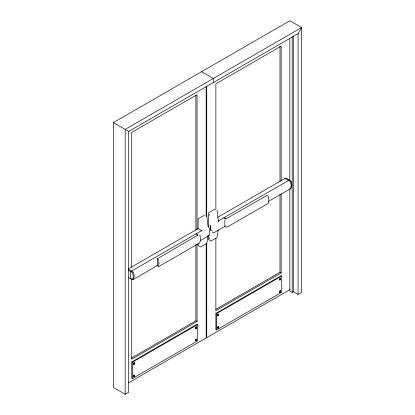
<?xml version="1.0" encoding="UTF-8"?>
<svg xmlns="http://www.w3.org/2000/svg" width="415" height="415" viewBox="0 0 415 415"><rect width="100%" height="100%" fill="white"/><g stroke="black" fill="none" stroke-linecap="round" stroke-linejoin="round"><path stroke-width="0.62" d="M224.847 220.137L224.852 226.694M195.849 340.072L196.243 340.134A3.315 1.914 0 0 0 196.461 340.01M206.924 243.268L207.91 235.689M218.202 229.749L217.112 237.489L210.934 241.022L208.423 239.579L208.413 235.616M268.396 203.008L268.842 199.963L268.396 196.404L266.964 195.579M218.243 327.212L218.057 327.56M291.247 188.218L291.823 185.085L291.247 181.282L289.016 179.996M157.046 258.939L197.561 235.31M280.275 279.113L279.741 279.601L280.224 279.451A3.315 1.914 0 0 0 280.441 279.331C281.847 278.164 278.123 280.358 280.452 279.16A3.315 1.914 0 0 1 280.229 279.295L280.213 279.3M134.237 375.808L133.713 376.26L134.201 376.115A3.315 1.914 0 0 0 134.413 375.99C135.783 374.787 132.084 377.048 134.424 375.824A3.315 1.914 0 0 1 134.201 375.954L134.185 375.959M209.591 215.063L209.445 214.648M209.591 238.309L209.419 237.862M125.164 394.25L125.164 129.402L301.596 27.54L301.596 292.388L298.069 294.427L298.069 33.651L301.596 27.54L289.836 20.75L113.404 122.612L113.404 387.46L125.164 394.25L128.692 392.211L128.692 131.441L113.404 122.612M133.9 363.317L133.988 363.748M280.208 291.615L279.928 291.797M217.911 314.793L218.186 314.7M218.057 315.208L218.238 314.793M196.093 340.248L196.119 339.703M196.471 339.999C197.265 339.283 194.962 340.824 196.243 340.29A3.315 1.914 0 0 0 196.461 340.17L196.715 339.729L195.922 340.248M225.008 218.757L226.367 218.679L266.881 195.527M209.674 227.991L209.762 235.092L200.134 240.659M128.692 131.441L298.069 33.651M128.282 268.915L198.121 228.592L201.296 230.429A1.115 0.643 60 0 1 201.586 231.051M217.585 217.356L285.748 178.004L288.923 179.835L289.214 180.463M131.405 271.161L201.628 230.621C202.499 230.501 201.815 231.243 201.628 230.621M218.3 220.993L218.498 221.309L218.3 220.993L288.622 180.421M212.148 230.206L211.168 230.771L210.389 230.035L210.369 225.553L210.369 229.173M224.961 226.32L213.756 232.794L212.309 232.021M133.464 279.357L157.425 265.522M268.246 201.54L290.536 188.669M158.831 266.529L199.719 242.91L200.549 239.263L199.89 234.812M268.23 203.366L227.41 226.932L225.106 226.995M206.82 243.434L200.642 246.961L198.168 245.576L198.121 243.501M131.124 358.212L195.87 320.831L197.047 321.511L197.047 244.394M215.805 309.32L279.995 272.266L281.168 272.945L281.168 193.883M197.047 321.511L131.742 359.214L131.742 278.854M281.168 272.945L215.867 310.648L215.867 238.065M131.742 361.932L197.047 324.229L197.633 324.566L197.633 340.865L132.328 378.568L131.742 378.231L131.742 361.932L132.328 362.269L197.633 324.566M215.867 313.361L281.168 275.659L281.759 276.001L281.759 292.295L216.454 329.998L215.867 329.66L215.867 313.361L216.454 313.704L281.759 276.001M128.479 382.827L206.162 337.981L206.162 243.527M290.023 289.566L206.748 337.639L206.748 243.19M289.836 188.768L289.836 291.029L292.186 292.388L293.363 291.709L298.069 294.427M134.076 375.528L133.931 376.109M197.602 234.579L197.556 235.264M280.135 278.859L279.985 279.445M280.135 291.211L279.835 291.683M217.859 327.585L218.181 327.466A3.315 1.914 0 0 0 218.394 327.342C219.234 326.579 216.889 328.177 218.181 327.627A3.315 1.914 0 0 0 218.394 327.502C219.322 326.766 216.739 328.12 218.217 327.093M196.228 327.352L195.859 327.85M133.407 279.549L134.242 276.281L133.609 272.333L128.385 269.216M196.44 233.91L196.072 233.821L198.152 235.253M290.417 188.898L291.195 185.661L290.521 181.563L284.84 178.243M201.617 71.681L213.383 78.471L213.383 82.549M209.445 215.053L209.196 214.788M209.368 238.309L209.191 237.997M128.219 270.17L130.336 271.394L130.632 272.017L130.632 278.257L130.336 278.543L128.219 277.324M130.435 271.555L132.66 272.842L133.241 276.644L132.66 279.777L130.435 278.491M217.055 210.472L218.368 220.925M224.048 217.974L223.851 217.787L225.89 219.084M214.794 209.274L208.423 212.859L208.413 227.845M204.502 215.214L198.168 218.705L198.121 228.592M206.924 216.697L208.076 226.87M293.363 36.115L293.363 291.709M292.186 36.727L292.186 292.388M289.836 37.962L289.836 180.997M281.168 180.919L281.168 46.127L215.867 83.83L215.867 210.198M279.995 46.096L279.995 181.537M279.995 194.5L279.995 272.266M216.454 313.704L216.454 329.998M206.748 85.988L206.748 216.666M206.162 86.33L206.162 216.36M197.047 229.49L197.047 94.693L131.742 132.395L131.742 267.193M195.87 95.31L195.87 230.107M195.87 244.362L195.87 320.831M132.328 362.269L132.328 378.568M133.723 363.831L134.201 363.763A3.315 1.914 0 0 0 134.413 363.639C135.653 362.653 132.364 364.562 134.424 363.467A3.315 1.914 0 0 1 134.201 363.602L133.723 363.831M195.771 328.011L196.243 327.938A3.315 1.914 0 0 0 196.461 327.819C197.701 326.833 194.412 328.742 196.471 327.648A3.315 1.914 0 0 1 196.243 327.783L195.771 328.011M217.704 315.348L218.181 315.276A3.315 1.914 0 0 0 218.394 315.151C219.639 314.165 216.35 316.074 218.404 314.985A3.315 1.914 0 0 1 218.181 315.115L217.704 315.348M279.752 291.875L280.224 291.802A3.315 1.914 0 0 0 280.441 291.683L280.696 291.247L279.741 291.952L280.696 291.242L280.452 291.512A3.315 1.914 0 0 1 280.229 291.646L279.752 291.875M159.007 263.375L158.566 266.42L157.129 265.59L157.679 262.607L157.129 258.991L158.566 259.816L159.007 263.375M196.254 328.307A0.98 0.565 -60 0 0 196.565 326.792A0.98 0.565 -60 0 0 195.408 327.819A0.98 0.565 -60 0 0 196.254 328.307M196.362 328.208A0.695 0.399 -60 0 0 196.585 327.129A0.695 0.399 -60 0 0 195.761 327.86A0.695 0.399 -60 0 0 196.362 328.208M134.211 364.131A0.98 0.565 -60 0 0 134.517 362.611A0.98 0.565 -60 0 0 133.36 363.639A0.98 0.565 -60 0 0 134.211 364.131M134.315 364.028A0.695 0.399 -60 0 0 134.538 362.949A0.695 0.399 -60 0 0 133.713 363.68A0.695 0.399 -60 0 0 134.315 364.028M196.254 340.658A0.98 0.565 -60 0 0 196.565 339.143A0.98 0.565 -60 0 0 195.408 340.17A0.98 0.565 -60 0 0 196.254 340.658M196.362 340.559A0.695 0.399 -60 0 0 196.585 339.48A0.695 0.399 -60 0 0 195.761 340.212A0.695 0.399 -60 0 0 196.362 340.559M134.211 376.483A0.98 0.565 -60 0 0 134.517 374.968A0.98 0.565 -60 0 0 133.36 375.99A0.98 0.565 -60 0 0 134.211 376.483M134.315 376.379A0.695 0.399 -60 0 0 134.538 375.3A0.695 0.399 -60 0 0 133.713 376.032A0.695 0.399 -60 0 0 134.315 376.379M218.191 315.644A0.98 0.565 -60 0 0 218.503 314.129A0.98 0.565 -60 0 0 217.346 315.151A0.98 0.565 -60 0 0 218.191 315.644M218.3 315.54A0.695 0.399 -60 0 0 218.518 314.461A0.695 0.399 -60 0 0 217.699 315.193A0.695 0.399 -60 0 0 218.3 315.54M280.239 279.819A0.98 0.565 -60 0 0 280.545 278.304A0.98 0.565 -60 0 0 279.388 279.331A0.98 0.565 -60 0 0 280.239 279.819M280.343 279.72A0.695 0.399 -60 0 0 280.566 278.641A0.695 0.399 -60 0 0 279.741 279.373A0.695 0.399 -60 0 0 280.343 279.72M218.191 327.995A0.98 0.565 -60 0 0 218.503 326.481A0.98 0.565 -60 0 0 217.346 327.502A0.98 0.565 -60 0 0 218.191 327.995M218.3 327.892A0.695 0.399 -60 0 0 218.518 326.818A0.695 0.399 -60 0 0 217.699 327.544A0.695 0.399 -60 0 0 218.3 327.892M280.239 292.17A0.98 0.565 -60 0 0 280.545 290.656A0.98 0.565 -60 0 0 279.388 291.683A0.98 0.565 -60 0 0 280.239 292.17M280.343 292.072A0.695 0.399 -60 0 0 280.566 290.993A0.695 0.399 -60 0 0 279.741 291.724A0.695 0.399 -60 0 0 280.343 292.072"/></g></svg>
